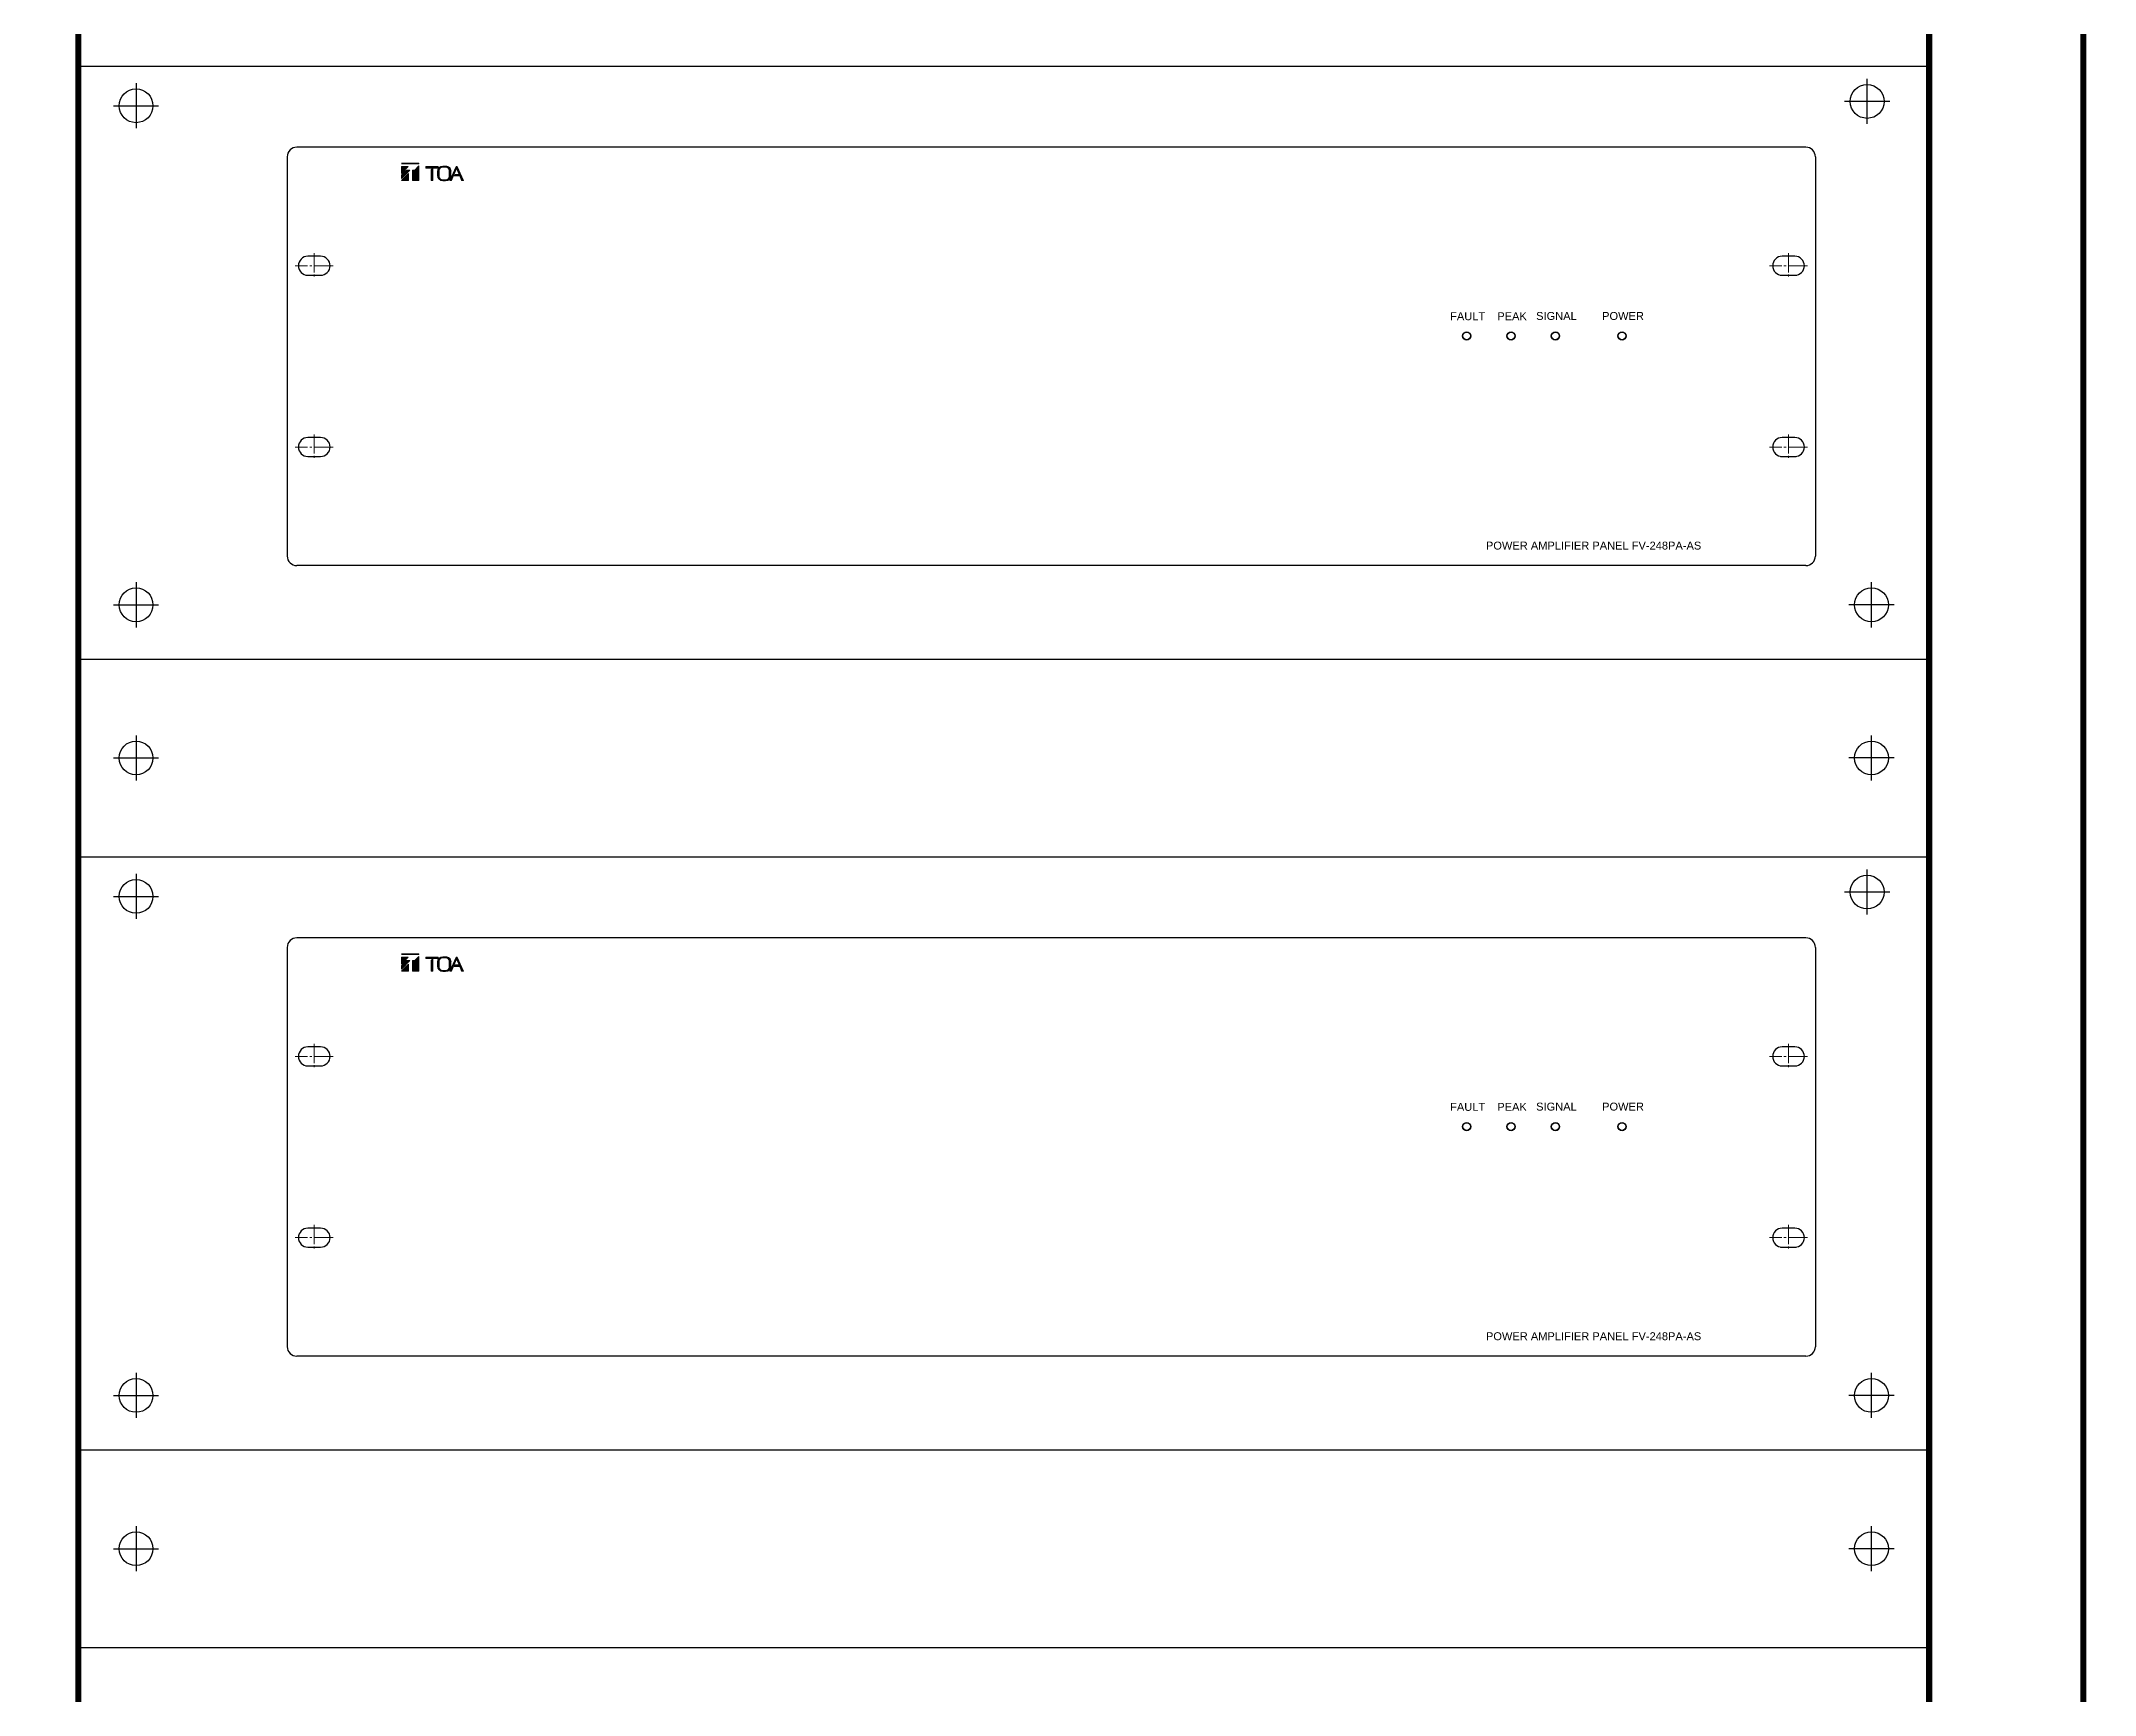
# Model space of a CAD drawing. Header units: millimetres. Extents: x 2974 to 5671, y 1205 to 3288.
# Drawn here: x 4218.1 to 4317.7, y 1530.6 to 1610.9 of the extents above; entities that cross this region are included whole.
import ezdxf

# ---------------------------------------------------------------- set-up
doc = ezdxf.new("R2010")
doc.units = ezdxf.units.MM
doc.linetypes.add('SLD-CENTER', pattern=[19.05, 15.24, -1.27, 1.27, -1.27])
doc.linetypes.add('SLD-Solid', pattern=[0])
doc.layers.add('0-RACK', color=7, linetype='Continuous')
doc.layers.add('FORMAT', color=7, linetype='Continuous', lineweight=0)
doc.styles.add('Standard1', font='')
doc.styles.get('Standard1').set_extended_font_data('HelveticaNeue LT 55 Roman')

# ---------------------------------------------------------------- blocks, each defined once
blk = doc.blocks.new('200PA')
at = {"linetype": 'Continuous', "lineweight": 0}
for points in [[(-47.5, 15.75), (-47.5, 15.68), (-46.12, 15.68), (-46.12, 15.75)], [(-47.5, 15.47), (-47.5, 14.93), (-46.96, 15.47)], [(-46.82, 15.2), (-47.09, 15.2), (-47.5, 14.79), (-47.5, 14.52)], [(-46.95, 14.93), (-47.5, 14.38), (-46.95, 14.38)], [(-46.12, 15.52), (-46.43, 15.2), (-46.63, 15.2), (-46.63, 14.38), (-46.12, 14.38)], [(-44.61, 15.36), (-44.61, 15.47), (-45.58, 15.47), (-45.58, 15.36)], [(-45.02, 15.35), (-45.16, 15.22), (-45.16, 14.37), (-45.02, 14.37)], [(-42.95, 14.86), (-43.22, 14.86), (-43.34, 14.75), (-42.9, 14.75), (-42.75, 14.37), (-42.59, 14.37), (-43.09, 15.47), (-43.19, 15.47), (-43.67, 14.37), (-43.55, 14.37), (-43.15, 15.32)]]:
    blk.add_hatch(color=7, dxfattribs=at).paths.add_polyline_path(points, flags=0)
h = blk.add_hatch(color=7, dxfattribs=at)
edge = h.paths.add_edge_path(flags=0)
edge.add_arc((-44.23, 14.77), 0.423, 180, 270)
edge.add_line((-44.23, 14.35), (-44.01, 14.35))
edge.add_arc((-44.01, 14.77), 0.423, 270, 360)
edge.add_line((-43.59, 14.77), (-43.59, 15.11))
edge.add_arc((-43.98, 15.11), 0.396, 359.2574, 454.0188)
edge.add_line((-44.01, 15.51), (-44.23, 15.51))
edge.add_arc((-44.23, 15.09), 0.423, 90, 180)
edge.add_line((-44.65, 15.09), (-44.65, 14.77))
edge = h.paths.add_edge_path(flags=0)
edge.add_line((-44.51, 14.7), (-44.51, 15.15))
edge.add_arc((-44.23, 15.15), 0.282, 90, 180, ccw=False)
edge.add_line((-44.23, 15.43), (-44.01, 15.43))
edge.add_arc((-44.01, 15.15), 0.282, 0, 90, ccw=False)
edge.add_line((-43.73, 15.15), (-43.73, 14.7))
edge.add_arc((-44.01, 14.7), 0.282, 270, 360, ccw=False)
edge.add_line((-44.01, 14.42), (-44.23, 14.42))
edge.add_arc((-44.23, 14.7), 0.282, 180, 270, ccw=False)
at = {"color": 7, "linetype": 'SLD-Solid'}
for p, q in [((-56.5, 16.25), (-56.5, -15.25)), ((63.25, 17), (-55.75, 17)), ((64, 16.25), (64, -15.25)), ((-53.87, 8.4), (-54.87, 8.4)), ((62.38, 8.4), (61.38, 8.4)), ((-54.87, 6.9), (-53.87, 6.9)), ((61.38, 6.9), (62.38, 6.9)), ((-53.87, -5.9), (-54.87, -5.9)), ((62.38, -5.9), (61.38, -5.9)), ((-54.87, -7.4), (-53.87, -7.4)), ((61.25, -7.39), (62.49, -7.39)), ((61.38, -7.4), (62.38, -7.4)), ((63.25, -16), (-55.75, -16))]:
    blk.add_line(p, q, dxfattribs=at)
at = {"color": 7, "linetype": 'Continuous', "lineweight": 15}
for p, q in [((-47.5, 15.75), (-46.12, 15.75)), ((-46.12, 15.68), (-47.5, 15.68)), ((-47.5, 14.93), (-46.96, 15.47)), ((-47.5, 15.47), (-46.96, 15.47)), ((-47.5, 15.47), (-47.5, 14.93)), ((-47.5, 14.52), (-46.82, 15.2)), ((-47.09, 15.2), (-47.5, 14.79)), ((-46.95, 14.93), (-47.5, 14.38)), ((-47.5, 14.79), (-47.5, 14.52)), ((-46.82, 15.2), (-47.09, 15.2)), ((-46.95, 14.38), (-46.95, 14.93)), ((-46.43, 15.2), (-46.63, 15.2)), ((-46.63, 15.2), (-46.63, 14.38)), ((-46.43, 15.2), (-46.12, 15.52)), ((-46.12, 15.75), (-46.12, 15.68)), ((-46.12, 15.52), (-46.12, 14.38)), ((-45.58, 15.36), (-45.58, 15.47)), ((-45.58, 15.47), (-44.61, 15.47)), ((-44.61, 15.36), (-45.58, 15.36)), ((-45.02, 15.35), (-45.16, 15.22)), ((-45.16, 14.37), (-45.16, 15.22)), ((-45.02, 15.35), (-45.02, 14.37)), ((-44.65, 14.77), (-44.65, 15.09)), ((-44.61, 15.47), (-44.61, 15.36)), ((-44.51, 14.7), (-44.51, 15.15)), ((-44.23, 15.51), (-44.01, 15.51)), ((-44.23, 15.43), (-44.01, 15.43)), ((-43.73, 15.15), (-43.73, 14.7)), ((-43.67, 14.37), (-43.19, 15.47)), ((-43.59, 14.77), (-43.59, 15.11)), ((-43.15, 15.32), (-43.55, 14.37)), ((-43.34, 14.75), (-43.22, 14.86)), ((-42.9, 14.75), (-43.34, 14.75)), ((-43.22, 14.86), (-42.95, 14.86)), ((-43.19, 15.47), (-43.09, 15.47)), ((-42.95, 14.86), (-43.15, 15.32)), ((-42.59, 14.37), (-43.09, 15.47)), ((-42.75, 14.37), (-42.9, 14.75)), ((-47.5, 14.38), (-46.95, 14.38)), ((-46.12, 14.38), (-46.63, 14.38)), ((-45.02, 14.37), (-45.16, 14.37)), ((-44.23, 14.42), (-44.01, 14.42)), ((-44.23, 14.35), (-44.01, 14.35)), ((-43.55, 14.37), (-43.67, 14.37)), ((-42.59, 14.37), (-42.75, 14.37))]:
    blk.add_line(p, q, dxfattribs=at)
at = {"color": 7, "linetype": 'SLD-Solid'}
for centre, radius in [((36.5, 2.11), 0.325), ((36.5, 2.11), 0.3), ((40, 2.11), 0.325), ((40, 2.11), 0.3), ((43.5, 2.11), 0.325), ((43.5, 2.11), 0.3), ((48.75, 2.11), 0.325), ((48.75, 2.11), 0.3)]:
    blk.add_circle(centre, radius, dxfattribs=at)
for centre, start, end in [((-55.75, 16.25), 90, 180), ((63.25, 16.25), 0, 90), ((-54.87, 7.65), 90, 270), ((-53.87, 7.65), 270, 90), ((61.38, 7.65), 90, 270), ((62.38, 7.65), 270, 90), ((-54.87, -6.65), 90, 270), ((-53.87, -6.65), 270, 90), ((61.38, -6.65), 90, 270), ((62.38, -6.65), 270, 90), ((-55.75, -15.25), 180, 270), ((63.25, -15.25), 270, 0)]:
    blk.add_arc(centre, 0.75, start, end, dxfattribs=at)
at = {"color": 7, "linetype": 'Continuous', "lineweight": 15}
for centre, radius, start, end in [((-44.23, 15.09), 0.423, 90, 180), ((-44.23, 14.77), 0.423, 180, 270), ((-44.23, 15.15), 0.282, 90, 180), ((-44.23, 14.7), 0.282, 180, 270), ((-43.98, 15.11), 0.396, 359.2574, 94.0188), ((-44.01, 15.15), 0.282, 0, 90), ((-44.01, 14.77), 0.423, 270, 0), ((-44.01, 14.7), 0.282, 270, 0)]:
    blk.add_arc(centre, radius, start, end, dxfattribs=at)
at = {"layer": 'FORMAT', "color": 1, "linetype": 'SLD-CENTER', "ltscale": 0.1}
for p, q in [((-54.38, 8.65), (-54.38, 6.65)), ((61.87, 8.65), (61.87, 6.65)), ((-52.88, 7.65), (-55.88, 7.65)), ((63.37, 7.65), (60.37, 7.65)), ((-54.38, -5.65), (-54.38, -7.65)), ((61.87, -5.65), (61.87, -7.65)), ((-52.88, -6.65), (-55.88, -6.65)), ((63.37, -6.65), (60.37, -6.65))]:
    blk.add_line(p, q, dxfattribs=at)
at = {"color": 1, "lineweight": 25, "char_height": 0.625, "style": 'Standard1'}
for s, insert, attachment_point in [('{FAULT}', (36.58, 3.98), 2), ('{PEAK}', (40.08, 3.98), 2), ('{SIGNAL}', (43.58, 4), 2), ('{POWER}', (48.83, 4), 2), ('{POWER AMPLIFIER PANEL FV-248PA-AS}', (55, -14.43), 6)]:
    blk.add_mtext(s, dxfattribs=dict(at, insert=insert, attachment_point=attachment_point))

msp = doc.modelspace()

# ---------------------------------------------------------------- linework, layer by layer
at = {"layer": '0-RACK', "color": 0, "linetype": 'Continuous'}
for p, q in [((4219.90353, 1609.65616, -0.02095), (4309.68042, 1609.65616, -0.02095)), ((4219.90353, 1580.879, -0.02095), (4309.68042, 1580.879, -0.02095)), ((4219.90353, 1571.28661, -0.02095), (4309.68042, 1571.28661, -0.02095)), ((4219.90353, 1542.50945, -0.02095), (4309.68042, 1542.50945, -0.02095)), ((4219.90353, 1532.91706, -0.02095), (4309.68042, 1532.91706, -0.02095))]:
    msp.add_line(p, q, dxfattribs=at)
at = {"layer": '0-RACK', "color": 0}
for p, q in [((4222.70074, 1608.83215, -0.02095), (4222.70074, 1606.64323, -0.02095)), ((4306.67326, 1606.8534, -0.02095), (4306.67326, 1609.04232, -0.02095)), ((4221.60628, 1607.73769, -0.02095), (4223.7952, 1607.73769, -0.02095)), ((4307.76772, 1607.94786, -0.02095), (4305.5788, 1607.94786, -0.02095)), ((4222.70074, 1584.61447, -0.02095), (4222.70074, 1582.42555, -0.02095)), ((4306.88322, 1582.42555, -0.02095), (4306.88322, 1584.61447, -0.02095)), ((4221.60628, 1583.52001, -0.02095), (4223.7952, 1583.52001, -0.02095)), ((4307.97767, 1583.52001, -0.02095), (4305.78876, 1583.52001, -0.02095)), ((4222.70074, 1577.18057, -0.02095), (4222.70074, 1574.99165, -0.02095)), ((4306.88322, 1574.99165, -0.02095), (4306.88322, 1577.18057, -0.02095)), ((4221.60628, 1576.08611, -0.02095), (4223.7952, 1576.08611, -0.02095)), ((4307.97767, 1576.08611, -0.02095), (4305.78876, 1576.08611, -0.02095)), ((4222.70074, 1570.46259, -0.02095), (4222.70074, 1568.27368, -0.02095)), ((4306.67326, 1568.48385, -0.02095), (4306.67326, 1570.67277, -0.02095)), ((4221.60628, 1569.36814, -0.02095), (4223.7952, 1569.36814, -0.02095)), ((4307.76772, 1569.57831, -0.02095), (4305.5788, 1569.57831, -0.02095)), ((4222.70074, 1546.24492, -0.02095), (4222.70074, 1544.056, -0.02095)), ((4306.88322, 1544.056, -0.02095), (4306.88322, 1546.24492, -0.02095)), ((4221.60628, 1545.15046, -0.02095), (4223.7952, 1545.15046, -0.02095)), ((4307.97767, 1545.15046, -0.02095), (4305.78876, 1545.15046, -0.02095)), ((4222.70074, 1538.80441, -0.02095), (4222.70074, 1536.6155, -0.02095)), ((4306.88322, 1536.6155, -0.02095), (4306.88322, 1538.80441, -0.02095)), ((4221.60628, 1537.70995, -0.02095), (4223.7952, 1537.70995, -0.02095)), ((4307.97767, 1537.70995, -0.02095), (4305.78876, 1537.70995, -0.02095))]:
    msp.add_line(p, q, dxfattribs=at)
at = {"layer": '0-RACK', "color": 0, "linetype": 'Continuous', "const_width": 0.29926, "elevation": -0.02095}
msp.add_lwpolyline([(4274.3059, 1766.39731), (4317.16183, 1741.84522), (4212.42213, 1741.84522), (4317.16183, 1741.84522), (4317.16183, 1295.22826)], dxfattribs=at)
msp.add_lwpolyline([(4219.90353, 1302.69976), (4219.90353, 1734.3539), (4309.68042, 1734.3539), (4309.68042, 1302.69976)], close=True, dxfattribs=at)
at = {"layer": '0-RACK', "color": 0}
for centre in [(4222.70074, 1607.73769, -0.02095), (4306.67326, 1607.94786, -0.02095), (4222.70074, 1583.52001, -0.02095), (4306.88322, 1583.52001, -0.02095), (4222.70074, 1576.08611, -0.02095), (4306.88322, 1576.08611, -0.02095), (4306.67326, 1569.57831, -0.02095), (4222.70074, 1569.36814, -0.02095), (4222.70074, 1545.15046, -0.02095), (4306.88322, 1545.15046, -0.02095), (4222.70074, 1537.70995, -0.02095), (4306.88322, 1537.70995, -0.02095)]:
    msp.add_circle(centre, 0.82076, dxfattribs=at)

# ---------------------------------------------------------------- block references
at = {"color": 1, "extrusion": (-4.40822e-16, 0.000346206, 1), "xscale": 0.6151981278882429, "yscale": 0.6151981278882429, "zscale": 0.6151981278882429}
for p in [(4264.79198, 1595.26749, 0.53134), (4264.79198, 1556.89795, 0.51806)]:
    msp.add_blockref('200PA', p, dxfattribs=at)

doc.saveas('drawing.dxf')
